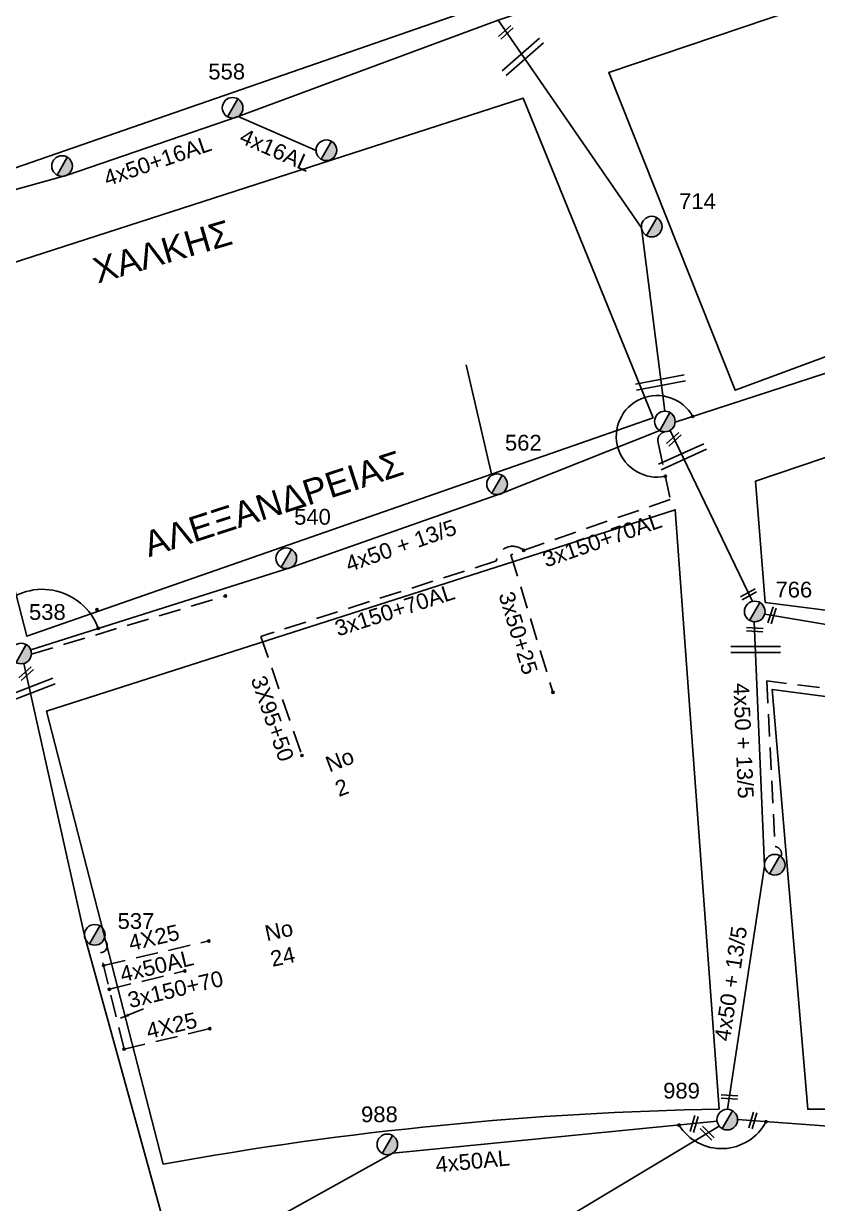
# Model space of a CAD drawing. Header units: millimetres. Extents: x 1421 to 7616, y 908 to 2861.
# Drawn here: x 5822.8 to 5913.5, y 2390.4 to 2525.1 of the extents above; entities that cross this region are included whole.
import ezdxf
from ezdxf.enums import TextEntityAlignment as Align

# ---------------------------------------------------------------- set-up
doc = ezdxf.new("R2010")
doc.units = ezdxf.units.MM
doc.linetypes.add('DASHED', pattern=[19.05, 12.7, -6.35])
for name, color, linetype, lineweight in [('3x150+50', 7, 'Continuous', 30), ('3x50+25', 7, 'Continuous', 30), ('4X35', 7, 'DASHED', 30), ('4x50 + 13_5', 7, 'SYN_LINE', 30), ('4x50+16_5', 7, 'Continuous', 30), ('Άγνωστα', 7, 'Continuous', 30), ('Γυμνά εναέρια ΧΤ (3Φ)   4x16AL', 7, 'Continuous', 30), ('Γυμνά εναέρια ΧΤ (3Φ) 4x50AL', 7, 'Continuous', 30), ('Γυμνά εναέρια ΧΤ και ΦΟΠ (3Φ)   4x50+16AL', 7, 'Continuous', 30), ('Καλωδια ΧΤ  3X95+50', 7, 'Continuous', 30), ('Καλώδια ΧΤ   3x150+70AL', 7, 'DASHED', 30), ('Καλώδια ΧΤ   3x150AL+50CU', 7, 'DASHED', 30), ('Υπογεια Καλωδια Δικτυου ΧΤ 4X25', 7, 'DASHED', 30), ('Υπόγεια καλώδια Παροχών ΧΤ   4x50AL', 7, 'DASHED', 30)]:
    doc.layers.add(name, color=color, linetype=linetype, lineweight=lineweight)
for name, color, linetype in [('TEXT ΚΑΛΩΔΙΩΝ', 7, 'Continuous'), ('ΑΓΝΩΣΤΟ ΕΝΑΕΡΙΟ ΚΑΛΩΔΙΟ', 7, 'Continuous'), ('Επιγραφές - Σχήματα', 7, 'Continuous'), ('Μηχανική τομή', 7, 'Continuous'), ('Στύλος ΦΜ', 7, 'Continuous'), ('Στύλος ΦΜ @ 1', 7, 'Continuous'), ('Συνδέσεις', 7, 'Continuous'), ('Τομή', 7, 'Continuous'), ('Υπόβαθρο ΔΕΗ', 7, 'Continuous')]:
    doc.layers.add(name, color=color, linetype=linetype)
doc.styles.add('arial', font='ARIAL.TTF')
doc.styles.get("Standard").update_dxf_attribs({"font": 'ARIAL.TTF', "height": 1.8})
doc.linetypes.add('SYN_LINE', pattern='A,0.5,-0.0001,["/\\/\\/\\/",Standard,S=0.1,R=0,X=0,Y=-0.05],-0.25', length=0.7501)
doc.dimstyles.new('ISO-25', dxfattribs={"dimtxt": 2.5, "dimasz": 2.5, "dimexe": 1.25, "dimexo": 0.625, "dimtad": 1, "dimtxsty": 'Standard', "dimcen": 2.5, "dimadec": 0, "dimazin": 0, "dimtfac": 1, "dimtmove": 0, "dimatfit": 3, "dimfxl": 1, "dimarcsym": 0})

# ---------------------------------------------------------------- blocks, each defined once
blk = doc.blocks.new('ΥΠΑΡΧΩΝ ΤΣΙΜΕΝΤΕΝΙΟΣ ΣΤΥΛΟΣ')
at = {"layer": 'Στύλος ΦΜ'}
blk.add_hatch(color=7, dxfattribs=at).paths.add_polyline_path([(-1.29, -2.28, 0.574793), (2.62, 0, 0.268822), (1.3, 2.27)])
at = {"layer": 'Στύλος ΦΜ', "color": 7}
blk.add_line((-1.29, -2.28), (1.3, 2.27), dxfattribs=at)
blk.add_circle((0, 0), 2.62, dxfattribs=at)
at = {"layer": 'Στύλος ΦΜ', "flags": 4}
for tag, p in [('ΑΡΙΘΜΟΣ', (-4.68, 8.05)), ('ΤΥΠΟΣ', (-4.91, 3.03))]:
    blk.add_attdef(tag, p, '', height=4, dxfattribs=at)
blk = doc.blocks.new('ΤΟΜΗ')
at = {"layer": 'Τομή', "ltscale": 40}
for p, q in [((11.33, -0.65), (-11.4, -0.65)), ((11.33, -3.42), (-11.4, -3.42))]:
    blk.add_line(p, q, dxfattribs=at)
blk = doc.blocks.new('_ΣΥΝΔΕΣΗ')
at = {"layer": 'Συνδέσεις', "linetype": 'SYN_LINE', "ltscale": 40}
blk.add_hatch(color=256, dxfattribs=at).paths.add_polyline_path([(0.5, -0.01, 1), (-0.5, -0.01, 1)])
at = {"layer": 'Συνδέσεις'}
blk.add_circle((0, -0.01), 0.5, dxfattribs=at)
blk = doc.blocks.new('ΜΗΧΑΝΙΚΗ ΤΟΜΗ')
at = {"layer": 'Μηχανική τομή', "ltscale": 40}
for p, q in [((-3.79, 1.21), (3.79, 1.21)), ((3.79, -0.34), (-3.79, -0.34))]:
    blk.add_line(p, q, dxfattribs=at)

msp = doc.modelspace()

# ---------------------------------------------------------------- hatches: boundary and pattern name
at = {"layer": 'Υπόβαθρο ΔΕΗ', "lineweight": -3, "ltscale": 0.1}
h = msp.add_hatch(color=256, dxfattribs=at)
h.dxf.hatch_style = 1
edge = h.paths.add_edge_path()
edge.add_spline(control_points=[(5691.94, 2442.28), (5692.16, 2442.58), (5694.87, 2446.18), (5700.26, 2453.48), (5706.97, 2462.99), (5711.5, 2468.97), (5713.29, 2471.32)], knot_values=[260.98887, 260.98887, 260.98887, 260.98887, 262.113706, 274.518577, 288.177921, 297.038871, 297.038871, 297.038871, 297.038871], degree=3, periodic=0)
edge.add_line((5713.29, 2471.32), (5712.02, 2472.42))
edge.add_spline(control_points=[(5712.02, 2472.42), (5711.88, 2472.24), (5711.75, 2472.06), (5710.37, 2470.25), (5709.13, 2468.61), (5706.68, 2465.33), (5705.47, 2463.67), (5702.37, 2459.38), (5700.49, 2456.74), (5697.1, 2452.03), (5695.58, 2449.96), (5692.92, 2446.37), (5691.78, 2444.85), (5690.64, 2443.33)], knot_values=[261.050003, 261.050003, 261.050003, 261.050003, 261.732834, 261.732834, 267.859852, 267.859852, 273.986871, 273.986871, 283.703429, 283.703429, 291.439526, 291.439526, 297.142348, 297.142348, 297.142348, 297.142348], degree=3, periodic=0)
edge.add_line((5690.64, 2443.33), (5691.94, 2442.28))
edge = h.paths.add_edge_path()
edge.add_spline(control_points=[(5735.17, 2499.23), (5735.83, 2500.01), (5738.55, 2503.27), (5744.03, 2509.97), (5749.33, 2515.89), (5752.46, 2519.4), (5752.66, 2519.62)], knot_values=[332.50931, 332.50931, 332.50931, 332.50931, 335.550703, 345.259731, 358.48712, 359.372362, 359.372362, 359.372362, 359.372362], degree=3, periodic=0)
edge.add_spline(control_points=[(5752.66, 2519.62), (5754.61, 2521.81), (5756.55, 2524), (5758.51, 2526.17)], knot_values=[359.372362, 359.372362, 359.372362, 359.372362, 368.154974, 368.154974, 368.154974, 368.154974], degree=3, periodic=0)
edge.add_line((5758.51, 2526.17), (5757.44, 2527.47))
edge.add_spline(control_points=[(5757.44, 2527.47), (5756.82, 2526.79), (5756.2, 2526.1), (5754.22, 2523.88), (5752.85, 2522.35), (5751.49, 2520.82)], knot_values=[359.492505, 359.492505, 359.492505, 359.492505, 362.259038, 362.259038, 368.403252, 368.403252, 368.403252, 368.403252], degree=3, periodic=0)
edge.add_spline(control_points=[(5751.49, 2520.82), (5751.41, 2520.73), (5751.32, 2520.63), (5749.79, 2518.91), (5748.34, 2517.29), (5745.75, 2514.36), (5744.6, 2513.06), (5742.33, 2510.43), (5741.21, 2509.1), (5738.58, 2505.94), (5737.07, 2504.11), (5735.03, 2501.66), (5734.5, 2501.02), (5733.97, 2500.39)], knot_values=[332.62243, 332.62243, 332.62243, 332.62243, 333.004816, 333.004816, 339.531417, 339.531417, 344.713491, 344.713491, 349.895565, 349.895565, 357.003007, 357.003007, 359.492505, 359.492505, 359.492505, 359.492505], degree=3, periodic=0)
edge.add_line((5733.97, 2500.39), (5735.17, 2499.23))
edge = h.paths.add_edge_path()
edge.add_spline(control_points=[(5896.61, 2646.8), (5901.45, 2651.15), (5906.27, 2655.53), (5910.89, 2660.11)], knot_values=[551.674484, 551.674484, 551.674484, 551.674484, 571.199355, 571.199355, 571.199355, 571.199355], degree=3, periodic=0)
edge.add_spline(control_points=[(5910.89, 2660.11), (5910.91, 2660.13), (5912.76, 2661.95), (5914.57, 2663.81), (5916.34, 2665.68)], knot_values=[571.199355, 571.199355, 571.199355, 571.199355, 571.281656, 578.987754, 578.987754, 578.987754, 578.987754], degree=3, periodic=0)
edge.add_spline(control_points=[(5916.34, 2665.68), (5917.15, 2666.53), (5917.96, 2667.39), (5918.76, 2668.26)], knot_values=[578.987754, 578.987754, 578.987754, 578.987754, 582.527531, 582.527531, 582.527531, 582.527531], degree=3, periodic=0)
edge.add_line((5918.76, 2668.26), (5917.63, 2669.49))
edge.add_spline(control_points=[(5917.63, 2669.49), (5916.8, 2668.6), (5915.97, 2667.71), (5915.14, 2666.83)], knot_values=[579.000974, 579.000974, 579.000974, 579.000974, 582.663195, 582.663195, 582.663195, 582.663195], degree=3, periodic=0)
edge.add_spline(control_points=[(5915.14, 2666.83), (5914.92, 2666.6), (5914.69, 2666.37), (5912.47, 2664.04), (5910.44, 2661.99), (5907.86, 2659.47), (5907.34, 2658.98), (5906.83, 2658.48)], knot_values=[567.142828, 567.142828, 567.142828, 567.142828, 568.110213, 568.110213, 576.851211, 576.851211, 579.000974, 579.000974, 579.000974, 579.000974], degree=3, periodic=0)
edge.add_spline(control_points=[(5906.83, 2658.48), (5904.73, 2656.47), (5902.6, 2654.49), (5897.77, 2650.08), (5895.06, 2647.65), (5891.3, 2644.28), (5890.25, 2643.34), (5889.21, 2642.4)], knot_values=[543.23113, 543.23113, 543.23113, 543.23113, 552.002269, 552.002269, 562.923172, 562.923172, 567.142828, 567.142828, 567.142828, 567.142828], degree=3, periodic=0)
edge.add_line((5889.21, 2642.4), (5890.25, 2641.1))
edge.add_spline(control_points=[(5890.25, 2641.1), (5891.65, 2642.35), (5893.76, 2644.25), (5895.88, 2646.15), (5896.61, 2646.8)], knot_values=[543.137533, 543.137533, 543.137533, 543.137533, 548.757021, 551.674464, 551.674464, 551.674464, 551.674464], degree=3, periodic=0)
edge.add_spline(control_points=[(5896.61, 2646.8), (5896.61, 2646.8), (5896.61, 2646.8), (5896.61, 2646.8)], knot_values=[551.674464, 551.674464, 551.674464, 551.674464, 551.674484, 551.674484, 551.674484, 551.674484], degree=3, periodic=0)
edge = h.paths.add_edge_path()
edge.add_spline(control_points=[(5952.15, 2709.84), (5953.69, 2712.08), (5956.79, 2716.68), (5959.77, 2721.36), (5961.25, 2723.76)], knot_values=[635.891223, 635.891223, 635.891223, 635.891223, 644.044754, 652.524779, 652.524779, 652.524779, 652.524779], degree=3, periodic=0)
edge.add_spline(control_points=[(5961.25, 2723.76), (5961.27, 2723.79), (5961.29, 2723.82), (5961.3, 2723.85)], knot_values=[652.524779, 652.524779, 652.524779, 652.524779, 652.626047, 652.626047, 652.626047, 652.626047], degree=3, periodic=0)
edge.add_spline(control_points=[(5961.3, 2723.85), (5961.75, 2724.57), (5962.19, 2725.3), (5962.63, 2726.03)], knot_values=[652.626047, 652.626047, 652.626047, 652.626047, 655.179142, 655.179142, 655.179142, 655.179142], degree=3, periodic=0)
edge.add_line((5962.63, 2726.03), (5961.16, 2726.81))
edge.add_spline(control_points=[(5961.16, 2726.81), (5960.75, 2726.14), (5960.34, 2725.47), (5959.93, 2724.81)], knot_values=[652.722274, 652.722274, 652.722274, 652.722274, 655.080982, 655.080982, 655.080982, 655.080982], degree=3, periodic=0)
edge.add_spline(control_points=[(5959.88, 2724.73), (5957.98, 2721.64), (5956.02, 2718.58), (5952.94, 2713.96), (5951.87, 2712.37), (5950.78, 2710.79)], knot_values=[635.895337, 635.895337, 635.895337, 635.895337, 646.850294, 646.850294, 652.628958, 652.628958, 652.628958, 652.628958], degree=3, periodic=0)
edge.add_spline(control_points=[(5950.78, 2710.79), (5948.44, 2707.41), (5946.04, 2704.07), (5943.58, 2700.77)], knot_values=[623.496411, 623.496411, 623.496411, 623.496411, 635.895317, 635.895317, 635.895317, 635.895317], degree=3, periodic=0)
edge.add_spline(control_points=[(5943.58, 2700.77), (5942.78, 2699.69), (5941.97, 2698.62), (5941.16, 2697.56)], knot_values=[619.46154, 619.46154, 619.46154, 619.46154, 623.496411, 623.496411, 623.496411, 623.496411], degree=3, periodic=0)
edge.add_line((5941.16, 2697.56), (5942.41, 2696.44))
edge.add_spline(control_points=[(5942.41, 2696.44), (5943.23, 2697.52), (5944.05, 2698.61), (5944.86, 2699.7)], knot_values=[619.321416, 619.321416, 619.321416, 619.321416, 623.404559, 623.404559, 623.404559, 623.404559], degree=3, periodic=0)
edge.add_spline(control_points=[(5944.86, 2699.7), (5945.68, 2700.79), (5948.15, 2704.15), (5950.56, 2707.54), (5952.15, 2709.84)], knot_values=[623.404559, 623.404559, 623.404559, 623.404559, 627.502698, 635.891223, 635.891223, 635.891223, 635.891223], degree=3, periodic=0)

# ---------------------------------------------------------------- linework, layer by layer
at = {"layer": '3x150+50', "color": 1, "linetype": 'DASHED', "lineweight": -3, "ltscale": 0.2}
msp.add_lwpolyline([(5823.66, 2453.07), (5845.83, 2459.73)], dxfattribs=at)
at = {"layer": '3x50+25', "color": 1, "linetype": 'DASHED', "lineweight": -3, "ltscale": 0.2}
msp.add_lwpolyline([(5878.45, 2464.42), (5883.24, 2448.73)], dxfattribs=at)
at = {"layer": '4X35', "color": 1, "linetype": 'SYN_LINE', "lineweight": -3, "ltscale": 0.2}
msp.add_lwpolyline([(5876.26, 2473.49), (5873.32, 2486.11)], dxfattribs=at)
at = {"layer": '4x50 + 13_5', "color": 1, "lineweight": -3, "ltscale": 0.1}
for points in [[(5897.2, 2479.55), (5931.17, 2490.62), (5956.84, 2500.7)], [(5823.57, 2453.59), (5853.29, 2462.96), (5877.45, 2471.46), (5895.45, 2478.62)]]:
    msp.add_lwpolyline(points, dxfattribs=at)
at = {"layer": '4x50 + 13_5', "color": 151, "lineweight": -3, "ltscale": 0.1}
msp.add_lwpolyline([(5906.25, 2456.77), (5907.41, 2428.86), (5903.2, 2401.11)], dxfattribs=at)
at = {"layer": '4x50+16_5', "color": 6, "lineweight": -3, "ltscale": 0.1}
msp.add_lwpolyline([(5960.2, 2451.3), (5933.01, 2453.34), (5907.44, 2457.65)], dxfattribs=at)
at = {"layer": 'ΑΓΝΩΣΤΟ ΕΝΑΕΡΙΟ ΚΑΛΩΔΙΟ', "color": 6, "lineweight": -3, "ltscale": 0.1}
msp.add_lwpolyline([(5906.04, 2459.1), (5896.62, 2478.62)], dxfattribs=at)
at = {"layer": 'ΑΓΝΩΣΤΟ ΕΝΑΕΡΙΟ ΚΑΛΩΔΙΟ', "color": 27, "lineweight": -3, "ltscale": 0.1}
msp.add_lwpolyline([(5840.01, 2383.72), (5829.71, 2420.95), (5822.79, 2452.01)], dxfattribs=at)
at = {"layer": 'ΑΓΝΩΣΤΟ ΕΝΑΕΡΙΟ ΚΑΛΩΔΙΟ', "color": 151, "lineweight": -3, "ltscale": 0.1}
msp.add_lwpolyline([(5882.83, 2387.53), (5902.25, 2399.19)], dxfattribs=at)
at = {"layer": 'ΑΓΝΩΣΤΟ ΕΝΑΕΡΙΟ ΚΑΛΩΔΙΟ', "color": 62, "lineweight": -3, "ltscale": 0.1}
msp.add_lwpolyline([(5947.7, 2397.92), (5931.34, 2397.96), (5904.34, 2399.93)], dxfattribs=at)
at = {"layer": 'Γυμνά εναέρια ΧΤ (3Φ)   4x16AL', "color": 5, "lineweight": -3, "ltscale": 0.1}
msp.add_lwpolyline([(5847.29, 2514.47), (5856.18, 2510.57)], dxfattribs=at)
at = {"layer": 'Γυμνά εναέρια ΧΤ (3Φ) 4x50AL', "color": 62, "lineweight": -3, "ltscale": 0.1}
msp.add_lwpolyline([(5902, 2399.74), (5864.94, 2396.11), (5841.51, 2383.07)], dxfattribs=at)
at = {"layer": 'Γυμνά εναέρια ΧΤ και ΦΟΠ (3Φ)   4x50+16AL', "color": 5, "lineweight": -3, "ltscale": 0.1}
msp.add_lwpolyline([(5810.76, 2503.06), (5827.73, 2507.77), (5847.29, 2514.47), (5877, 2525.46), (5900.62, 2533.48), (5921.78, 2540.29), (5952.22, 2548.13)], dxfattribs=at)
at = {"layer": 'Γυμνά εναέρια ΧΤ και ΦΟΠ (3Φ)   4x50+16AL', "color": 1, "lineweight": -3, "ltscale": 0.1}
msp.add_lwpolyline([(5896.02, 2480.82), (5893.36, 2501.77), (5877, 2525.46)], dxfattribs=at)
at = {"layer": 'Καλωδια ΧΤ  3X95+50', "color": 1, "linetype": 'DASHED', "lineweight": -3, "ltscale": 0.2}
msp.add_lwpolyline([(5850.89, 2455.43), (5849.86, 2455.1), (5854.57, 2441.51)], dxfattribs=at)
at = {"layer": 'Καλώδια ΧΤ   3x150+70AL', "color": 1, "lineweight": -3, "ltscale": 0.2}
for points in [[(5896.01, 2478.46, 0.462165), (5895.28, 2477.22), (5896.64, 2470.75), (5878.45, 2464.42)], [(5879.89, 2464.93, 0.608657), (5876.78, 2463.72), (5850.89, 2455.43)]]:
    msp.add_lwpolyline(points, format="xyb", dxfattribs=at)
at = {"layer": 'Καλώδια ΧΤ   3x150AL+50CU', "color": 151, "lineweight": -3, "ltscale": 0.2}
msp.add_lwpolyline([(5997.59, 2440.61), (5970.98, 2444.27), (5970.4, 2442.04), (5907.69, 2450.02), (5908.62, 2431.11, -0.498102), (5909.31, 2429.95)], format="xyb", dxfattribs=at)
at = {"layer": 'Υπογεια Καλωδια Δικτυου ΧΤ 4X25', "color": 27, "lineweight": -3, "ltscale": 0.2}
msp.add_lwpolyline([(5844.04, 2410.32), (5834.24, 2407.98), (5831.54, 2418.99, 0.725203), (5831.95, 2420.5, -0.730428)], format="xyb", dxfattribs=at)
msp.add_lwpolyline([(5831.9, 2417.52), (5843.93, 2420.34)], dxfattribs=at)
at = {"layer": 'Υπόβαθρο ΔΕΗ', "lineweight": -3, "ltscale": 0.1}
for points in [[(5797.19, 2535.49), (5861.19, 2561.55), (5875.34, 2527.13), (5809.25, 2504.28)], [(5956.13, 2502.47), (5944.25, 2537.93), (5889.62, 2519.48), (5904.08, 2483.21)], [(5894.7, 2480.06), (5879.85, 2516.55), (5812.82, 2494.93), (5823.14, 2455.13)]]:
    msp.add_lwpolyline(points, close=True, dxfattribs=at)
msp.add_lwpolyline([(5907.51, 2458.97), (5906.38, 2472.81), (5957.72, 2490.17), (5960.3, 2452.29), (5907.51, 2458.97)], dxfattribs=at)
for points in [[(5902.25, 2401.13), (5897.21, 2469.56), (5825.39, 2446.58), (5838.71, 2394.85, -0.040398), (5902.25, 2401.13, 27.367476)], [(5947.98, 2399.5), (5957.69, 2442.56), (5908.29, 2449.06), (5912.36, 2401.12, -0.023363), (5947.98, 2399.5, 3.352383)]]:
    msp.add_lwpolyline(points, format="xyb", dxfattribs=at)
at = {"layer": 'Υπόβαθρο ΔΕΗ', "lineweight": -3}
for centre, radius, start, end in [((5895.14, 2477.95), 4.66, 28.9089, 281.7596), ((5824.91, 2453.69), 6.79, 20.0943, 139.4236), ((5902.51, 2402.35), 5.73, 211.9979, 332.3652)]:
    msp.add_arc(centre, radius, start, end, dxfattribs=at)
at = {"layer": 'Υπόβαθρο ΔΕΗ', "lineweight": -3, "ltscale": 0.1}
msp.add_open_spline([(5490.15, 2288.88), (5490.87, 2288.89), (5491.59, 2288.89), (5493.74, 2288.91), (5495.17, 2288.94), (5497.8, 2289.06), (5499.01, 2289.16), (5501.43, 2289.43), (5502.64, 2289.61), (5506.25, 2290.26), (5508.65, 2290.84), (5512.66, 2292.01), (5514.29, 2292.54), (5517.52, 2293.68), (5519.13, 2294.29), (5522.16, 2295.48), (5523.59, 2296.04), (5526.43, 2297.19), (5527.84, 2297.77), (5531.22, 2299.21), (5533.17, 2300.07), (5537.38, 2302.06), (5539.62, 2303.21), (5543.68, 2305.4), (5545.51, 2306.42), (5549.13, 2308.49), (5550.92, 2309.55), (5554.75, 2311.89), (5556.78, 2313.17), (5560.79, 2315.82), (5562.77, 2317.19), (5567.67, 2320.66), (5570.58, 2322.79), (5575.52, 2326.44), (5577.55, 2327.95), (5581.62, 2330.97), (5583.65, 2332.48), (5588.68, 2336.28), (5591.67, 2338.58), (5598.59, 2344.11), (5602.49, 2347.39), (5608.23, 2352.48), (5610.13, 2354.22), (5613.89, 2357.75), (5615.76, 2359.55), (5619.45, 2363.1), (5621.27, 2364.86), (5624.93, 2368.37), (5626.76, 2370.11), (5632.27, 2375.34), (5635.92, 2378.82), (5643.08, 2385.93), (5646.58, 2389.55), (5651.44, 2394.94), (5652.91, 2396.62), (5655.79, 2400.04), (5657.21, 2401.77), (5660.34, 2405.66), (5662.06, 2407.82), (5665.07, 2411.57), (5666.36, 2413.16), (5668.97, 2416.32), (5670.28, 2417.89), (5674.21, 2422.59), (5676.83, 2425.71), (5681.95, 2432.03), (5684.46, 2435.23), (5689.33, 2441.58), (5691.7, 2444.73), (5695.58, 2449.96), (5697.1, 2452.03), (5700.49, 2456.74), (5702.37, 2459.38), (5705.47, 2463.67), (5706.68, 2465.33), (5709.13, 2468.61), (5710.37, 2470.25), (5712.95, 2473.64), (5714.3, 2475.4), (5717.12, 2479.13), (5718.6, 2481.1), (5721.58, 2485.06), (5723.08, 2487.04), (5725.79, 2490.5), (5726.99, 2491.99), (5729.41, 2494.94), (5730.63, 2496.4), (5733.09, 2499.34), (5734.33, 2500.82), (5737.07, 2504.11), (5738.58, 2505.94), (5741.21, 2509.1), (5742.33, 2510.43), (5744.6, 2513.06), (5745.75, 2514.36), (5748.34, 2517.29), (5749.79, 2518.91), (5752.68, 2522.16), (5754.13, 2523.79), (5757.7, 2527.77), (5759.83, 2530.12), (5764.18, 2534.75), (5766.39, 2537.04), (5770.79, 2541.41), (5772.97, 2543.51), (5777.38, 2547.56), (5779.6, 2549.52), (5784.09, 2553.37), (5786.36, 2555.25), (5790.16, 2558.45), (5791.71, 2559.76), (5796.3, 2563.73), (5799.3, 2566.46), (5804.09, 2570.87), (5805.89, 2572.53), (5809.47, 2575.86), (5811.26, 2577.53), (5814.81, 2580.89), (5816.58, 2582.59), (5819.71, 2585.52), (5821.06, 2586.76), (5823.79, 2589.2), (5825.17, 2590.39), (5829.37, 2593.93), (5832.21, 2596.22), (5837.56, 2600.43), (5840.06, 2602.37), (5847.53, 2608.18), (5852.48, 2612.08), (5859.87, 2617.94), (5862.33, 2619.89), (5867.22, 2623.78), (5869.66, 2625.74), (5874.38, 2629.59), (5876.68, 2631.48), (5883.47, 2637.25), (5887.9, 2641.23), (5895.06, 2647.65), (5897.77, 2650.08), (5903.13, 2654.98), (5905.78, 2657.45), (5910.44, 2661.99), (5912.47, 2664.04), (5916.47, 2668.23), (5918.44, 2670.36), (5923.54, 2676.01), (5926.63, 2679.56), (5932.68, 2686.77), (5935.64, 2690.43), (5943.95, 2701.09), (5949.13, 2708.22), (5956.03, 2718.6), (5958, 2721.68), (5961.43, 2727.24), (5962.91, 2729.71), (5965.83, 2734.76), (5967.26, 2737.34), (5970.15, 2742.52), (5971.59, 2745.12), (5974.04, 2749.35), (5975.01, 2750.98), (5976.99, 2754.21), (5977.99, 2755.81), (5980.6, 2759.91), (5982.22, 2762.38), (5985.47, 2767.32), (5987.1, 2769.78), (5990.87, 2775.45), (5993.01, 2778.66), (5997.27, 2785.09), (5999.39, 2788.31), (6002.94, 2793.69), (6004.36, 2795.85), (6007.22, 2800.17), (6008.66, 2802.33), (6011.42, 2806.35), (6012.74, 2808.21), (6015.43, 2811.88), (6016.82, 2813.69), (6019.65, 2817.26), (6021.08, 2819.02), (6023.91, 2822.44), (6025.3, 2824.1), (6028.08, 2827.44), (6029.46, 2829.11), (6033.67, 2834.11), (6036.54, 2837.41), (6040.6, 2841.67), (6041.65, 2842.74), (6043.78, 2844.84), (6044.85, 2845.87), (6046.01, 2846.99), (6046.09, 2847.07), (6046.18, 2847.15)], degree=3, knots=[0, 0, 0, 0, 2.166148, 2.166148, 6.498445, 6.498445, 10.265763, 10.265763, 14.03308, 14.03308, 21.567715, 21.567715, 26.783111, 26.783111, 31.998507, 31.998507, 36.609107, 36.609107, 41.219706, 41.219706, 47.702734, 47.702734, 55.361699, 55.361699, 61.656862, 61.656862, 67.952024, 67.952024, 75.225312, 75.225312, 82.498599, 82.498599, 93.336109, 93.336109, 100.938237, 100.938237, 108.540365, 108.540365, 119.906013, 119.906013, 135.262764, 135.262764, 143.046265, 143.046265, 150.829766, 150.829766, 158.421213, 158.421213, 166.01266, 166.01266, 181.195553, 181.195553, 196.378447, 196.378447, 203.139727, 203.139727, 209.901007, 209.901007, 218.17125, 218.17125, 224.294478, 224.294478, 230.417706, 230.417706, 242.664163, 242.664163, 254.910619, 254.910619, 266.752825, 266.752825, 274.488922, 274.488922, 284.205481, 284.205481, 290.332499, 290.332499, 296.459518, 296.459518, 303.102773, 303.102773, 310.521928, 310.521928, 317.941082, 317.941082, 323.632036, 323.632036, 329.322989, 329.322989, 335.111928, 335.111928, 342.21937, 342.21937, 347.401444, 347.401444, 352.583519, 352.583519, 359.110119, 359.110119, 365.636719, 365.636719, 375.115877, 375.115877, 384.595036, 384.595036, 393.595586, 393.595586, 402.417975, 402.417975, 411.240365, 411.240365, 417.351182, 417.351182, 429.572817, 429.572817, 436.920313, 436.920313, 444.267808, 444.267808, 451.615303, 451.615303, 457.062825, 457.062825, 462.510346, 462.510346, 473.405389, 473.405389, 482.870876, 482.870876, 501.801851, 501.801851, 511.190138, 511.190138, 520.578425, 520.578425, 529.535879, 529.535879, 547.450786, 547.450786, 558.371689, 558.371689, 569.292592, 569.292592, 578.03359, 578.03359, 586.774588, 586.774588, 600.952588, 600.952588, 615.130587, 615.130587, 641.674, 641.674, 652.706754, 652.706754, 661.38308, 661.38308, 670.280364, 670.280364, 679.177647, 679.177647, 684.825847, 684.825847, 690.474048, 690.474048, 699.322624, 699.322624, 708.1712, 708.1712, 719.749064, 719.749064, 731.326928, 731.326928, 739.082483, 739.082483, 746.838037, 746.838037, 753.616582, 753.616582, 760.393168, 760.393168, 767.169755, 767.169755, 773.671582, 773.671582, 780.173409, 780.173409, 793.177063, 793.177063, 797.627508, 797.627508, 802.077954, 802.077954, 802.435638, 802.435638, 802.435638, 802.435638], dxfattribs=at)
msp.add_spline([(5490.16, 2287.22), (5499.06, 2287.5), (5515.01, 2291.04), (5522.87, 2293.97), (5536.55, 2299.83), (5547.01, 2305.36), (5558.93, 2312.6), (5569, 2319.58), (5578.71, 2326.73), (5595.27, 2339.32), (5611.11, 2352.87), (5623.93, 2365.1), (5639.24, 2379.78), (5654.56, 2396), (5666.94, 2411.23), (5680.23, 2427.26), (5692.61, 2443.18), (5699.97, 2453.16), (5707.96, 2464.24), (5717.67, 2477.08), (5726.8, 2489.07), (5737.12, 2501.56), (5743.34, 2509.03), (5752.07, 2518.96), (5762.51, 2530.53), (5776.67, 2544.64), (5783.85, 2550.96), (5794.53, 2559.98), (5805.14, 2569.57), (5813.96, 2577.8), (5823.23, 2586.46), (5844.27, 2603.53), (5862.79, 2618.13), (5880.4, 2632.45), (5894.43, 2644.85), (5910.95, 2660.17), (5923.63, 2673.64), (5937.53, 2690.18), (5947.29, 2703), (5956.7, 2716.61), (5966.6, 2732.78), (5975.58, 2748.67), (5983.92, 2761.92), (5995.53, 2779.46), (6005.65, 2794.78), (6016.35, 2810.29), (6027.52, 2824.16), (6041.87, 2840.57), (6047.34, 2845.95)], degree=3, dxfattribs=at)
at = {"layer": 'Υπόγεια καλώδια Παροχών ΧΤ   4x50AL', "color": 27, "lineweight": -3, "ltscale": 0.2}
msp.add_lwpolyline([(5832.56, 2414.82), (5841.18, 2416.91)], dxfattribs=at)

# ---------------------------------------------------------------- block references
at = {"layer": 'Μηχανική τομή', "lineweight": -3, "xscale": 0.2499999999999672, "yscale": 0.2499999999999672, "zscale": 0.2499999999999672}
for p, rotation in [((5877.93, 2524), 42.09930060477993), ((5897.12, 2477.54), 42.09930060477993), ((5905.54, 2460), 208.2703205662587), ((5908.38, 2457.47), 71.85404340681174), ((5906.3, 2455.77), 356.6901852401202), ((5823.13, 2450.77), 42.09930060477993), ((5903.4, 2402.41), 356.6901852401202), ((5905.98, 2399.87), 253.4475734420895), ((5899.28, 2399.47), 253.4475734420895), ((5900.78, 2398.32), 315.1778634025055)]:
    msp.add_blockref('ΜΗΧΑΝΙΚΗ ΤΟΜΗ', p, dxfattribs=dict(at, rotation=rotation))
at = {"layer": 'Στύλος ΦΜ @ 1', "lineweight": -3, "ltscale": 40}
ref = msp.add_blockref('ΥΠΑΡΧΩΝ ΤΣΙΜΕΝΤΕΝΙΟΣ ΣΤΥΛΟΣ', (5846.64, 2515.46), dxfattribs=dict(at, xscale=0.4499999999998181, yscale=0.4499999999998181, zscale=0.4499999999998181))
ref.add_attrib('ΤΥΠΟΣ', '558', (5843.87, 2518.7), dxfattribs={"layer": 'Στύλος ΦΜ', "height": 1.8, "flags": 4})
at = {"layer": 'Στύλος ΦΜ @ 1', "lineweight": -3, "ltscale": 40, "xscale": 0.4499999999998181, "yscale": 0.4499999999998181, "zscale": 0.4499999999998181}
for p in [(5857.36, 2510.61), (5827.16, 2508.81), (5896.03, 2479.64), (5908.58, 2429.03)]:
    msp.add_blockref('ΥΠΑΡΧΩΝ ΤΣΙΜΕΝΤΕΝΙΟΣ ΣΤΥΛΟΣ', p, dxfattribs=at)
at = {"layer": 'Στύλος ΦΜ @ 1', "lineweight": -3, "ltscale": 40}
ref = msp.add_blockref('ΥΠΑΡΧΩΝ ΤΣΙΜΕΝΤΕΝΙΟΣ ΣΤΥΛΟΣ', (5894.53, 2501.89), dxfattribs=dict(at, xscale=0.4499999999998181, yscale=0.4499999999998181, zscale=0.4499999999998181))
ref.add_attrib('ΤΥΠΟΣ', '714', (5897.66, 2503.89), dxfattribs={"layer": 'Στύλος ΦΜ', "height": 1.8, "flags": 4})
ref = msp.add_blockref('ΥΠΑΡΧΩΝ ΤΣΙΜΕΝΤΕΝΙΟΣ ΣΤΥΛΟΣ', (5876.86, 2472.48), dxfattribs=dict(at, xscale=0.4499999999998181, yscale=0.4499999999998181, zscale=0.4499999999998181))
ref.add_attrib('ΤΥΠΟΣ', '562', (5877.76, 2476.32), dxfattribs={"layer": 'Στύλος ΦΜ', "height": 1.8, "flags": 4})
ref = msp.add_blockref('ΥΠΑΡΧΩΝ ΤΣΙΜΕΝΤΕΝΙΟΣ ΣΤΥΛΟΣ', (5852.77, 2464.02), dxfattribs=dict(at, xscale=0.4499999999998181, yscale=0.4499999999998181, zscale=0.4499999999998181))
ref.add_attrib('ΤΥΠΟΣ', '540', (5853.67, 2467.86), dxfattribs={"layer": 'Στύλος ΦΜ', "height": 1.8, "flags": 4})
ref = msp.add_blockref('ΥΠΑΡΧΩΝ ΤΣΙΜΕΝΤΕΝΙΟΣ ΣΤΥΛΟΣ', (5906.3, 2457.95), dxfattribs=dict(at, xscale=0.4499999999998181, yscale=0.4499999999998181, zscale=0.4499999999998181))
ref.add_attrib('ΤΥΠΟΣ', '766', (5908.67, 2459.55), dxfattribs={"layer": 'Στύλος ΦΜ', "height": 1.8, "flags": 4})
ref = msp.add_blockref('ΥΠΑΡΧΩΝ ΤΣΙΜΕΝΤΕΝΙΟΣ ΣΤΥΛΟΣ', (5822.48, 2453.15), dxfattribs=dict(at, xscale=0.4499999999998181, yscale=0.4499999999998181, zscale=0.4499999999998181))
ref.add_attrib('ΤΥΠΟΣ', '538', (5823.38, 2456.99), dxfattribs={"layer": 'Στύλος ΦΜ', "height": 1.8, "flags": 4})
ref = msp.add_blockref('ΥΠΑΡΧΩΝ ΤΣΙΜΕΝΤΕΝΙΟΣ ΣΤΥΛΟΣ', (5830.89, 2421.03), dxfattribs=dict(at, xscale=0.4499999999998181, yscale=0.4499999999998181, zscale=0.4499999999998181))
ref.add_attrib('ΤΥΠΟΣ', '537', (5833.5, 2421.71), dxfattribs={"layer": 'Στύλος ΦΜ', "height": 1.8, "flags": 4})
ref = msp.add_blockref('ΥΠΑΡΧΩΝ ΤΣΙΜΕΝΤΕΝΙΟΣ ΣΤΥΛΟΣ', (5903.16, 2399.93), dxfattribs=dict(at, xscale=0.4499999999998181, yscale=0.4499999999998181, zscale=0.4499999999998181))
ref.add_attrib('ΤΥΠΟΣ', '989', (5895.84, 2402.34), dxfattribs={"layer": 'Στύλος ΦΜ', "height": 1.8, "flags": 4})
ref = msp.add_blockref('ΥΠΑΡΧΩΝ ΤΣΙΜΕΝΤΕΝΙΟΣ ΣΤΥΛΟΣ', (5864.32, 2397.1), dxfattribs=dict(at, xscale=0.4499999999998181, yscale=0.4499999999998181, zscale=0.4499999999998181))
ref.add_attrib('ΤΥΠΟΣ', '988', (5861.32, 2399.64), dxfattribs={"layer": 'Στύλος ΦΜ', "height": 1.8, "flags": 4})
at = {"layer": 'Συνδέσεις', "lineweight": -3, "xscale": 0.25, "yscale": 0.25, "zscale": 0.25}
for p in [(5899.21, 2480.21), (5896.09, 2473.39), (5879.89, 2464.93), (5845.83, 2459.73), (5831.15, 2458.16), (5831.29, 2456.03), (5883.24, 2448.73), (5854.57, 2441.51), (5843.93, 2420.34), (5831.9, 2417.53), (5841.18, 2416.91), (5832.56, 2414.82), (5844.04, 2410.32), (5834.24, 2407.98), (5897.65, 2399.31), (5907.59, 2399.69)]:
    msp.add_blockref('_ΣΥΝΔΕΣΗ', p, dxfattribs=at)
at = {"layer": 'Τομή', "lineweight": -3}
for p, xscale, yscale, zscale, rotation in [((5880.12, 2520.89), 0.2499999999999995, 0.2499999999999995, 0.2499999999999995, 221.3448886160954), ((5895.44, 2484.59), 0.2499999999999998, 0.2499999999999998, 0.2499999999999998, 11.03171068673853), ((5897.85, 2476.09), 0.2499999999999998, 0.2499999999999998, 0.2499999999999998, 24.24431137165613), ((5906.41, 2453.11), 0.2499999999999998, 0.2499999999999998, 0.2499999999999998, 179.9753483130866), ((5823.4, 2449.47), 0.2499999999999999, 0.2499999999999999, 0.2499999999999999, 21.21484713829755)]:
    msp.add_blockref('ΤΟΜΗ', p, dxfattribs=dict(at, xscale=xscale, yscale=yscale, zscale=zscale, rotation=rotation))

# ---------------------------------------------------------------- texts
at = {"lineweight": -3, "ltscale": 40, "char_height": 2.9, "width": 64.8866, "attachment_point": 1, "style": 'arial'}
for s, insert, rotation in [('ΧΑΛΚΗΣ', (5830.41, 2498.17), 16.2701), ('ΑΛΕΞΑΝΔΡΕΙΑΣ', (5836.18, 2466.89), 17.97)]:
    msp.add_mtext(s, dxfattribs=dict(at, insert=insert, rotation=rotation))
at = {"layer": 'TEXT ΚΑΛΩΔΙΩΝ', "lineweight": -3, "ltscale": 0.1, "style": 'arial'}
for s, rotation, p in [('4x16AL', 336.3105, (5851.56, 2510.64)), ('4x50+16AL', 18.9066, (5838.06, 2509.41)), ('4x50 + 13/5', 19.3648, (5865.87, 2465.48)), ('3x150+70AL', 19.1663, (5888.86, 2466.14)), ('3x150+70AL', 17.7643, (5865.16, 2458.11)), ('3x50+25', 286.972, (5879.29, 2455.49)), (' 3X95+50', 289.0972, (5851.09, 2446.06)), ('4x50 + 13/5', 272.3769, (5905.02, 2443.2)), ('4X25', 13.1584, (5837.65, 2420.72)), ('4x50 + 13/5', 81.3752, (5903.56, 2415.46)), (' 4x50AL', 13.6476, (5837.62, 2417.4)), ('3x150+70', 13.4167, (5840.11, 2414.82)), ('4X25', 13.4167, (5839.67, 2410.68)), (' 4x50AL', 5.5975, (5873.72, 2395.16))]:
    msp.add_text(s, height=1.8, rotation=rotation, dxfattribs=at).set_placement(p, align=Align.MIDDLE_CENTER)
at = {"layer": 'Άγνωστα', "color": 7, "lineweight": -3}
note = msp.add_mtext_dynamic_manual_height_columns('No ', width=1.8, gutter_width=2.31, heights=[1.06, 0], dxfattribs=dict(at, insert=(5853.22, 2439.76), char_height=1.8, attachment_point=1, rotation=21.0958))
for column, words in zip(note.columns.linked_columns, ['2']):
    column.text = words
note = msp.add_mtext_dynamic_manual_height_columns('No ', width=1.8, gutter_width=2.31, heights=[1.06, 0], dxfattribs=dict(at, insert=(5846.15, 2421.18), char_height=1.8, attachment_point=1, rotation=12.3357))
for column, words in zip(note.columns.linked_columns, ['24']):
    column.text = words

# ---------------------------------------------------------------- leaders
at = {"layer": 'Επιγραφές - Σχήματα', "lineweight": -3, "ltscale": 40}
msp.add_leader([(5833.84, 2411.5), (5836.47, 2412.6)], dimstyle='ISO-25', override={"dimasz": 1, "dimtad": 0}, dxfattribs=at)

doc.saveas('drawing.dxf')
